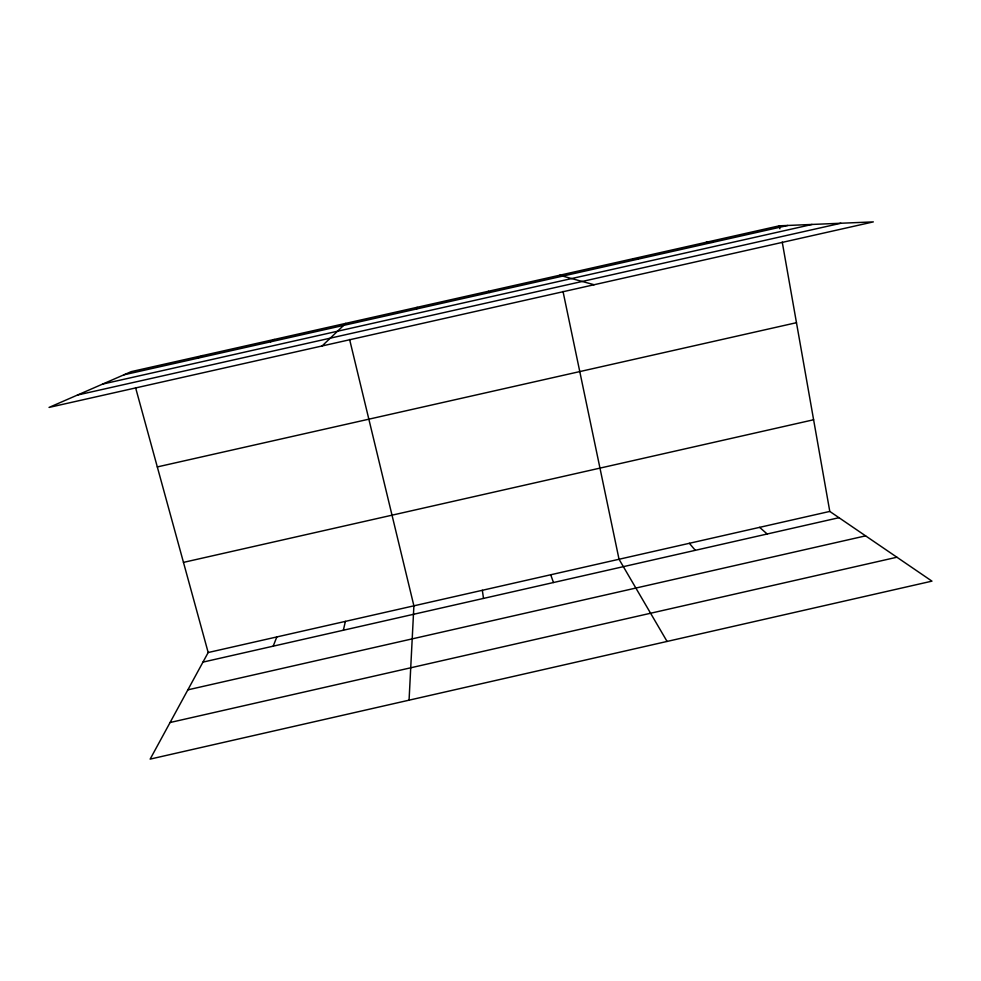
<?xml version="1.0" encoding="UTF-8"?>
<svg xmlns="http://www.w3.org/2000/svg" width="981" height="981" viewBox="0 0 981 981"><rect width="100%" height="100%" fill="white"/><g stroke="black" fill="none" stroke-linecap="round" stroke-linejoin="round"><path stroke-width="1.47" d="M409.065 700.176L413.896 605.829L349.604 339.451M343.362 630.231L345.386 621.378M416.717 308.941L417.097 307.323M273.196 646.172L276.814 636.939M135.574 387.63L208.18 652.524L150.154 759.11L931.95 581.144L829.791 511.42L782.237 242.074M322.087 345.974L345.729 323.374M270.437 341.854L274.288 339.451M197.193 358.335L202.773 355.539M208.18 652.524L829.791 511.42M202.957 662.114L839 517.698M187.862 689.851L865.598 535.859M170.069 722.519L896.904 557.233M779.368 225.814L131.196 371.64L49.05 407.422L873.335 221.89L779.368 225.814L779.895 228.769M123.876 374.828L787.755 225.471M102.625 384.086L812.072 224.453M77.45 395.049L840.876 223.251M157.316 466.919L796.474 322.688M183.472 562.383L813.617 419.758M706.197 242.282L712.819 242.332M632.953 258.763L637.797 259.205M559.636 275.256L594.118 284.735M759.613 527.349L767.191 534.007M488.403 291.283L489.752 292.51M689.361 543.302L695.308 550.329M667.068 641.439L619.036 559.256L563.008 291.418M550.721 574.768L553.468 582.53M482.345 590.292L483.498 598.422"/></g></svg>
